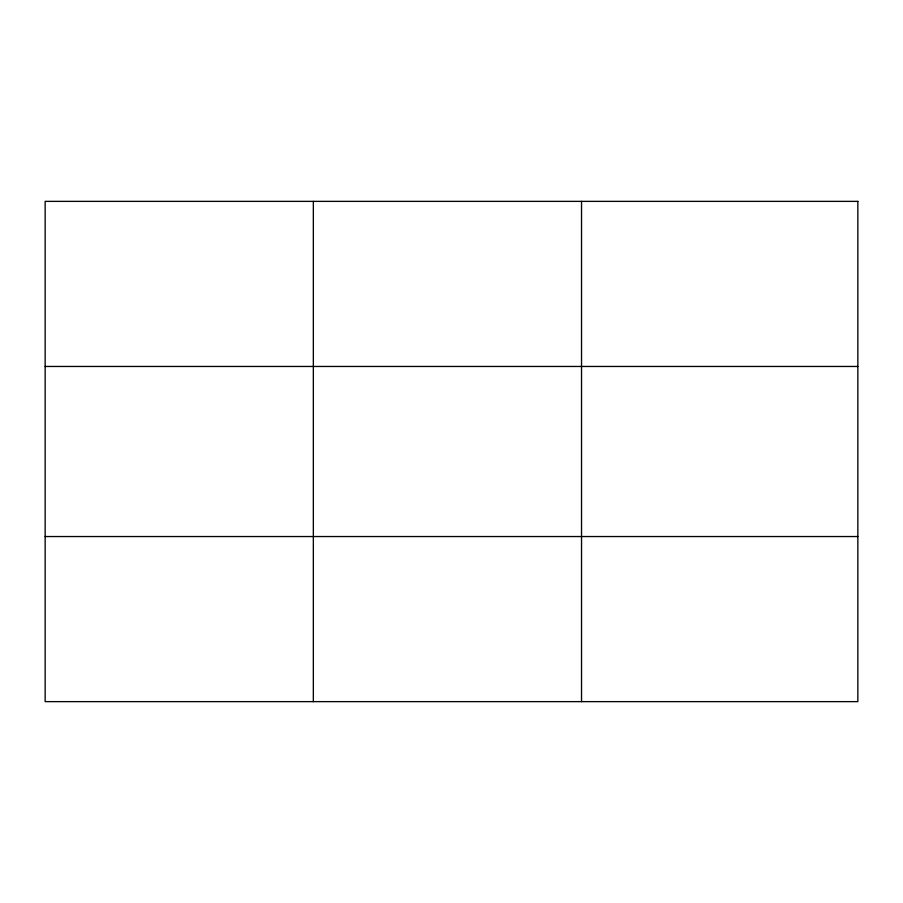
<?xml version="1.0" encoding="UTF-8"?>
<svg xmlns="http://www.w3.org/2000/svg" width="903" height="903" viewBox="0 0 903 903"><rect width="100%" height="100%" fill="white"/><g stroke="black" fill="none" stroke-linecap="round" stroke-linejoin="round"><path stroke-width="1.35" d="M313.341 701.631L313.341 201.369M581.532 701.631L581.532 201.369M45.15 366.46L857.85 366.46M45.15 536.54L857.85 536.54M857.85 201.369L857.85 701.631L45.15 701.631L45.15 201.369L857.85 201.369"/></g></svg>
